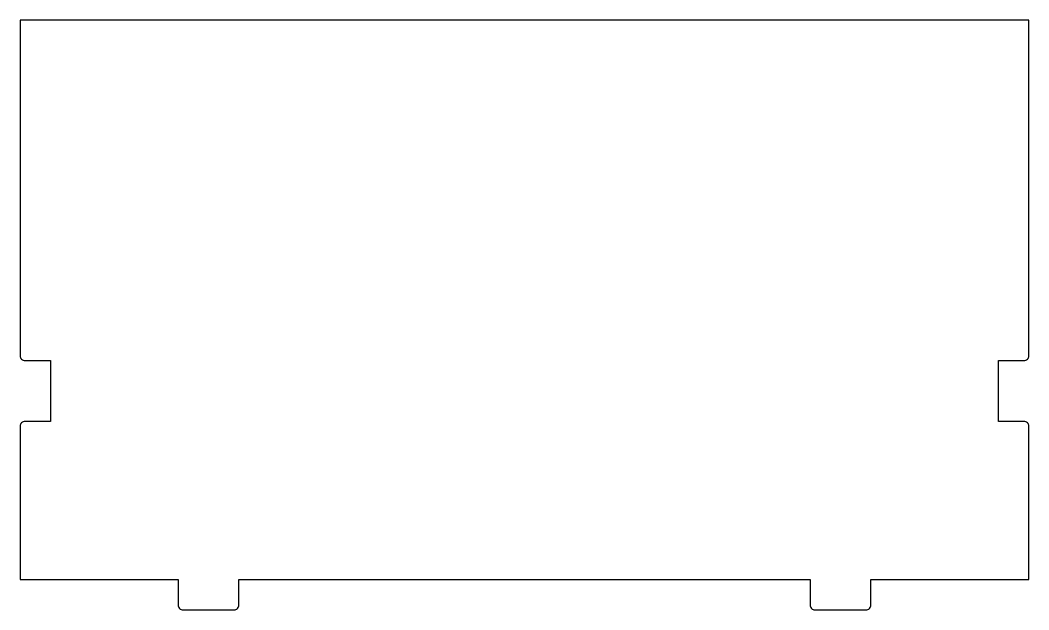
# Model space of a CAD drawing. Header units: inches. Extents: x -4.58 to -0.43, y 2 to 4.43.
import ezdxf

# ---------------------------------------------------------------- set-up
doc = ezdxf.new("R2010")
doc.units = ezdxf.units.IN
doc.layers.get('0').update_dxf_attribs({"linetype": 'CONTINUOUS'})

msp = doc.modelspace()

# ---------------------------------------------------------------- linework, layer by layer
msp.add_lwpolyline([(-4.575, 3.045, 0.414214), (-4.555, 3.025), (-4.45, 3.025), (-4.45, 2.775), (-4.555, 2.775, 0.414214), (-4.575, 2.755), (-4.575, 2.125), (-3.925, 2.125), (-3.925, 2.02, 0.414214), (-3.905, 2), (-3.695, 2, 0.414214), (-3.675, 2.02), (-3.675, 2.125), (-1.325, 2.125), (-1.325, 2.02, 0.414214), (-1.305, 2), (-1.095, 2, 0.414214), (-1.075, 2.02), (-1.075, 2.125), (-0.425, 2.125), (-0.425, 2.755, 0.414214), (-0.445, 2.775), (-0.55, 2.775), (-0.55, 3.025), (-0.445, 3.025, 0.414214), (-0.425, 3.045), (-0.425, 4.425), (-4.575, 4.425)], format="xyb", close=True)
msp.add_lwpolyline([(-4.575, 3.045, 0.414214), (-4.555, 3.025), (-4.45, 3.025), (-4.45, 2.775), (-4.555, 2.775, 0.414214), (-4.575, 2.755), (-4.575, 2.125), (-3.925, 2.125), (-3.925, 2.02, 0.414214), (-3.905, 2), (-3.695, 2, 0.414214), (-3.675, 2.02), (-3.675, 2.125), (-1.325, 2.125), (-1.325, 2.02, 0.414214), (-1.305, 2), (-1.095, 2, 0.414214), (-1.075, 2.02), (-1.075, 2.125), (-0.425, 2.125), (-0.425, 2.755, 0.414214), (-0.445, 2.775), (-0.55, 2.775), (-0.55, 3.025), (-0.445, 3.025, 0.414214), (-0.425, 3.045), (-0.425, 4.425), (-4.575, 4.425)], format="xyb", close=True)

doc.saveas('drawing.dxf')
